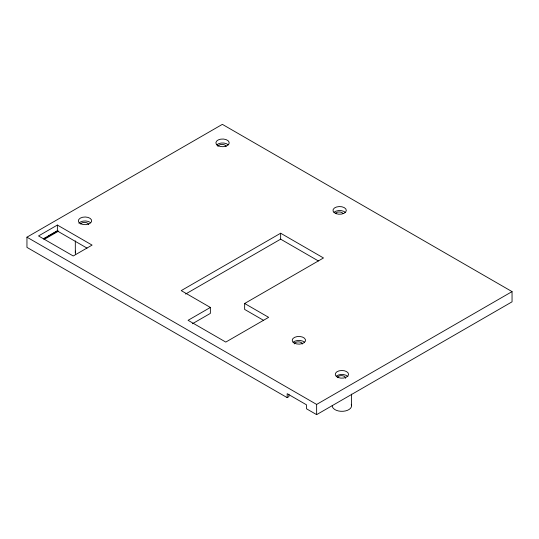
<?xml version="1.0" encoding="UTF-8"?>
<svg xmlns="http://www.w3.org/2000/svg" width="539" height="539" viewBox="0 0 539 539"><rect width="100%" height="100%" fill="white"/><g stroke="black" fill="none" stroke-linecap="round" stroke-linejoin="round"><path stroke-width="0.81" d="M287.179 397.634L26.95 247.388L26.95 237.18L222.364 124.361L512.05 291.612L512.05 301.82L316.636 414.639L306.496 408.784L306.496 404.823L287.179 393.672L287.179 397.634L288.897 396.643L288.897 394.265M57.377 225.059L38.518 235.947L73.23 255.985L92.088 245.097L57.377 225.059L57.377 230.995L87.028 248.115M43.619 238.649L46.536 236.971M47.991 236.129L57.464 230.658M43.598 238.952L57.464 230.968M44.198 239.41L58.738 231.015M263.551 320.341L244.645 309.426L244.645 303.491L323.494 257.965L280.644 233.225L181.225 290.622L210.365 307.446L210.365 313.388L192.389 323.757M185.578 294.045L280.644 239.161L318.414 260.97M210.365 307.446L188.077 320.314L225.787 342.083L268.644 317.343L244.645 303.491M26.95 237.18L316.636 404.432L512.05 291.612M351.596 394.11L351.596 405.732M316.636 404.432L316.636 414.639M280.644 233.225L280.644 239.161M75.319 240.886L75.319 252.508M78.916 223.24A6.663 3.847 0 0 1 90.397 222.526M216.718 144.944A6.663 3.847 0 0 1 228.267 144.843M333.991 212.319A6.663 3.847 0 0 1 345.533 212.555M293.068 342.366A6.663 3.847 0 0 1 304.616 342.285M336.329 376.175A6.663 3.847 0 0 1 347.857 376.559M335.319 213.417A4.13 2.385 0 0 1 339.166 211.975A4.13 2.385 0 0 1 342.952 213.478M294.26 343.909A4.13 2.385 0 0 1 298.404 341.867A4.13 2.385 0 0 1 302.453 343.97M75.649 253.957A9.695 5.599 0 0 1 75.649 251.059M80.688 223.853A4.13 2.385 0 0 1 85.074 222.432A4.13 2.385 0 0 1 88.591 224.514M217.924 146.473A4.13 2.385 0 0 1 222.068 144.432A4.13 2.385 0 0 1 226.117 146.534M351.266 404.284A9.695 5.599 0 0 1 343.168 411.284A9.695 5.599 0 0 1 332.206 405.732M337.286 377.677A4.13 2.385 0 0 1 341.969 375.656A4.13 2.385 0 0 1 345.465 378.365M80.83 223.833A6.663 3.847 0 0 0 91.603 221.428A6.663 3.847 0 0 0 82.608 217.251A6.663 3.847 0 0 0 80.83 223.833M217.904 145.618A6.663 3.847 0 0 0 229.008 143.798A6.663 3.847 0 0 0 220.721 139.156A6.663 3.847 0 0 0 217.904 145.618M336.107 213.666A6.663 3.847 0 0 0 346.308 210.54A6.663 3.847 0 0 0 336.518 207.003A6.663 3.847 0 0 0 336.107 213.666M294.22 343.047A6.663 3.847 0 0 0 305.337 341.248A6.663 3.847 0 0 0 297.077 336.592A6.663 3.847 0 0 0 294.22 343.047M338.243 377.543A6.663 3.847 0 0 0 348.558 374.551A6.663 3.847 0 0 0 338.91 370.893A6.663 3.847 0 0 0 338.243 377.543"/></g></svg>
